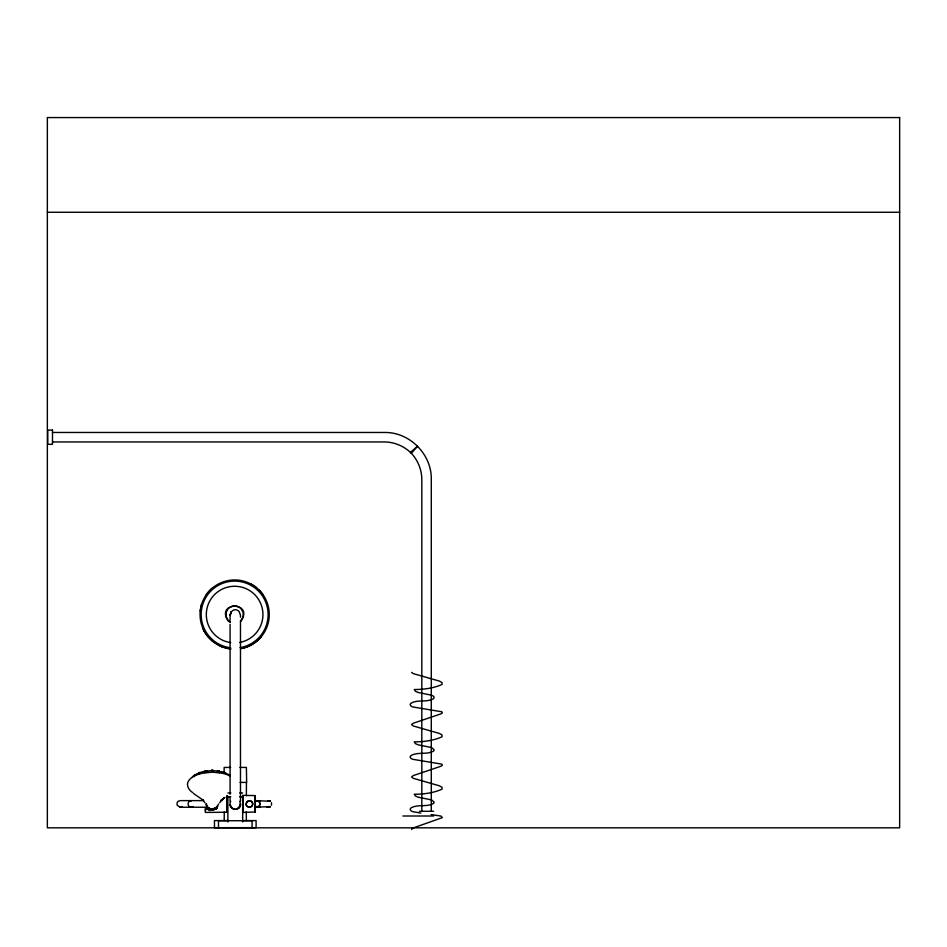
<?xml version="1.0" encoding="UTF-8"?>
<svg xmlns="http://www.w3.org/2000/svg" width="947" height="947" viewBox="0 0 947 947"><rect width="100%" height="100%" fill="white"/><g stroke="black" fill="none" stroke-linecap="round" stroke-linejoin="round"><path stroke-width="1.42" d="M218.485 827.82L218.485 820.729L252.08 820.729L252.08 827.82M227.872 821.937L227.872 796.829L230.642 796.735M230.074 794.379L230.074 624.251M240.479 620.309L240.479 801.351M242.681 821.937L242.681 796.829L239.911 796.735M246.267 811.768L246.374 820.516M246.362 795.622L246.445 782.4M218.84 771.675C217.194 770.018 220.935 771.296 218.852 770.905M224.072 772.87L224.167 767.425L230.654 767.425M201.036 773.32L201.048 772.563L200.8 773.474M224.628 773.356C223.456 771.367 227.079 773.439 224.652 772.574M219.657 772.527L219.68 771.769M198.834 772.764L199.178 773.794C199.474 771.509 200.208 773.001 199.048 772.645M219.302 772.527L219.361 771.746M254.98 812.301L255.216 803.932M194.348 776.67L194.549 775.557M204.836 771.722L205.736 771.556M236.726 809.069L238.017 808.513A5.351 5.351 0 0 0 240.491 805.104L239.887 801.221M255.311 799.493L255.216 800.369L254.98 798.818L255.216 802.263L254.98 795.551L242.775 795.409L242.775 812.443L254.98 811.981M255.216 796.676L255.216 800.369L255.311 795.835L255.311 801.612M222.983 773.166L223.67 772.681L223.03 772.716M218.769 771.556L218.864 770.799M200.16 611.17L201.498 604.506M271.493 805.199L271.493 802.654M212.057 771.45L212.258 770.515M254.98 806.69L255.216 805.601L254.98 809.034L255.216 807.495L255.311 808.359M219.562 802.772L224.451 797.717L220.876 800.487L224.936 797.433M218.579 804.039L216.082 808.407L213.631 809.413A8.523 8.523 0 0 1 210.873 809.413A5.919 5.919 0 0 1 205.937 803.932M230.322 614.698L231.317 611.715L233.376 610.117A4.96 4.96 0 0 1 239.248 611.715L240.242 614.698M239.437 807.057L240.136 804.974M230.074 615.337L231.317 611.715L230.074 615.337L230.074 620.309M230.737 801.28C228.89 804.05 230.618 808.264 233.826 809.069M195.544 775.143L194.774 775.191M240.905 620.853L243.237 616.805L243.119 612.247L240.727 608.246L236.738 606.08L232.346 606.104L228.357 608.294L226.167 612.283L226.144 616.675L228.31 620.676L230.299 621.871M241.071 621.019C254.116 601.25 215.064 601.369 228.191 621.019L230.334 622.345M217.763 806.335C216.105 810.135 210.838 811.2 207.713 808.572L205.31 808.845L205.31 812.419L227.209 812.242L227.209 795.622M217.041 807.945L216.378 807.341L216.804 808.217M261.419 636.55L256.815 641.178L251.429 644.871A34.696 34.696 0 0 1 241.71 648.482M217.206 807.27L213.691 809.803M238.017 808.513L239.828 806.572L240.621 803.932L239.023 807.637L236.703 808.998M205.31 810.159L207.713 808.572L209.204 809.413M213.844 809.212L215.478 808.241M214.105 808.3L213.489 808.56M216.307 808.702L213.525 809.105L216.555 808.466M255.157 801.28L257.051 800.617M256.448 801.28L258.342 800.617L260.247 801.28L256.353 801.28M267.871 807.246L269.8 806.584M255.548 807.246L270.404 806.584M266.971 807.246L270.44 806.584L268.486 807.235M189.388 801.28L191.33 800.617L189.388 801.28A3.315 3.255 -90 0 0 189.388 806.584L191.33 807.246L193.271 806.584M228.772 796.64L227.907 796.64L230.595 796.711M203.226 800.617L180.167 800.617L178.178 801.28L177.113 802.654L177.113 805.199L180.167 807.246L182.155 806.584M198.491 773.675L201.261 772.799M213.229 809.176L214.081 808.916M205.653 770.905C206.032 770.799 204.09 770.669 205.665 771.675M212.59 770.692L212.732 771.308M202.658 772.361L207.322 771.545M206.363 808.182L209.512 808.466L209.524 810.514L206.363 808.182L209.512 808.466L208.92 808.264L209.524 810.514M239.958 796.711L241.438 796.711M47.35 212.27L899.65 212.27M52.487 432.471L384.423 432.471C409.518 431.939 431.82 454.24 431.287 479.336L431.287 811.271M52.487 441.941L384.115 441.941C394.248 441.941 404.203 446.108 411.353 453.27L417.603 446.155L410.477 452.394C417.651 459.555 421.817 469.511 421.817 479.644L421.817 811.271M239.911 767.425L246.398 767.425L246.646 782.4L240.088 782.4M227.919 792.959L230.867 792.959M239.698 792.959L242.633 792.959M255.548 800.617L270.44 801.28L268.901 801.28M180.167 807.246L207.571 807.246M234.098 809.235L236.466 809.235M234.335 809.365L236.229 809.365M419.45 811.271L433.655 811.271M402.877 816.006L433.655 816.006M228.641 820.587L214.46 820.587L214.46 827.678L256.092 827.678L256.092 820.587L241.935 820.587M216.378 807.341L217.455 807.353M209.974 809.14L205.31 808.845L209.192 809.176M214.649 808.797L216.023 808.927M420.882 813.082L412.501 811.615L410.761 810.573L410.146 809.33L410.761 808.087C417.52 803.861 426.647 807.448 433.513 803.47L434.188 802.204L431.631 799.931L417.958 797.137L415.413 795.954L414.206 794.213C423.593 794.284 433.56 792.982 442.024 789.171L442.024 787.277L439.349 785.785L413.294 778.339L411.578 776.954L413.294 775.581L440.971 766.23L442.332 765.259L441.882 764.146L412.501 759.257L410.761 758.216L410.146 756.973L410.761 755.73C417.52 751.504 426.647 755.09 433.513 751.113L434.188 749.846L431.631 747.574L417.958 744.78L415.413 743.596L414.206 741.856C423.593 741.927 433.56 740.625 442.024 736.813L442.024 734.919L439.349 733.428L413.294 725.982L411.578 724.597L413.294 723.224L440.971 713.872L442.332 712.902L441.882 711.789L412.501 706.9L410.761 705.858L410.146 704.615L410.761 703.372C417.52 699.146 426.647 702.733 433.513 698.756L434.188 697.489L433.513 696.223L431.631 695.216L417.958 692.423L415.413 691.239L414.206 689.499C423.593 689.57 433.56 688.268 442.024 684.456L442.024 682.562L439.349 681.071L413.294 673.625L411.614 672.358M431.086 814.55L441.006 816.065L442.332 817.616L413.294 827.938L411.614 829.43M230.109 648.873L221.361 646.564M208.92 808.264L211.217 809.046M210.234 810.383L209.05 808.549L210.992 809.058M221.716 772.397L224.498 773.261M268.486 800.617L270.404 801.28M267.871 800.617L269.8 801.28M256.448 806.584L258.342 807.246L260.247 806.584L255.157 806.584L257.051 807.246M229.73 775.191L228.961 775.143M206.126 772.326L205.227 770.87M224.179 820.516L224.285 811.768M233.85 808.998L231.53 807.637M229.872 775.048L223.291 772.207L215.857 770.882A22.574 11.281 0 0 0 208.162 770.941A22.444 11.222 0 0 0 197.355 773.616L194.561 775.131A22.645 11.328 0 0 0 192.383 776.848M214.626 807.992L215.738 808.655M209.05 808.549L210.092 809.188M193.519 793.527L203.641 800.475L202.788 799.73L204.943 802.772M219.728 772.302L219.278 770.87M192.868 792.686C188.702 790.272 185.482 784.661 188.938 780.328A24.835 12.465 -0.1 0 1 202.694 773.178L212.258 772.16L221.847 773.131A24.835 12.465 0.1 0 1 229.955 775.948M207.855 636.538L212.448 641.178L220.864 646.351A34.85 34.85 0 0 0 231.044 649.026M230.417 804.974L231.115 807.057A5.28 5.28 0 0 0 233.246 808.797M198.941 773.592L199.012 774.35M204.824 771.769L204.848 772.527M223.456 772.563L223.48 773.32M199.853 772.574L199.876 773.356M255.311 806.252L255.311 812.029L255.216 795.646M242.846 795.409L242.846 812.443M240.479 615.337L240.479 617.278M230.074 798.321L230.074 801.351M226.996 795.871L226.996 812.443M230.997 807.14A5.351 5.351 0 0 1 230.062 805.104M240.431 805.092A5.28 5.28 0 0 1 237.306 808.797M217.088 806.299A5.587 5.587 0 0 1 206.446 803.932M212.779 809.223A5.351 5.351 0 0 1 209.311 808.537M208.518 807.969A5.351 5.351 0 0 1 207.18 806.193M230.571 647.795A33.465 33.465 0 0 1 206.103 597.072A33.465 33.465 0 0 1 262.414 595.912A33.465 33.465 0 0 1 240.053 647.606M204.15 630.88A34.601 34.601 0 0 1 215.431 585.791A34.601 34.601 0 0 1 261.408 592.609A34.601 34.601 0 0 1 259.135 639.036L256.59 641.356A34.601 34.601 0 0 1 241.402 648.506M221.42 646.541A34.601 34.601 0 0 1 210.163 639.012A34.968 34.968 0 0 1 204.079 630.903M230.748 642.622A28.315 28.315 0 0 1 210.554 599.676A28.315 28.315 0 0 1 257.998 598.587A28.315 28.315 0 0 1 239.792 642.421M259.123 590.088A34.968 34.968 0 0 1 263.432 595.332M207.795 636.514A34.696 34.696 0 0 1 202.575 627.802M205.83 595.332A35.015 35.015 0 0 1 212.661 587.791M250.967 584.027A34.85 34.85 0 0 1 256.613 587.803M205.037 772.196A22.468 11.234 0 0 1 207.843 771.817M252.648 803.376C253.476 808.241 245.273 808.312 246.137 803.376C246.966 798.416 254.802 801.233 252.269 805.589A3.326 3.267 9.5 0 1 249.404 807.223C241.627 806.193 250.351 795.847 252.565 803.376M255.216 807.495L254.98 810.739L255.216 807.495M255.216 809.46L254.98 811.792L255.216 809.46M260.2 803.932L258.945 806.584L260.2 803.932L258.945 801.28L260.2 803.932M212.838 770.266L211.666 770.266L212.838 770.266M207.133 771.036L206.02 771.249L207.133 771.036M217.49 771L218.627 771.201L217.49 771M899.65 117.57L47.35 117.57L47.35 827.82L899.65 827.82L899.65 117.57M52.487 430.104L47.752 430.104L47.752 444.309L52.487 444.309L52.487 430.104"/></g></svg>
